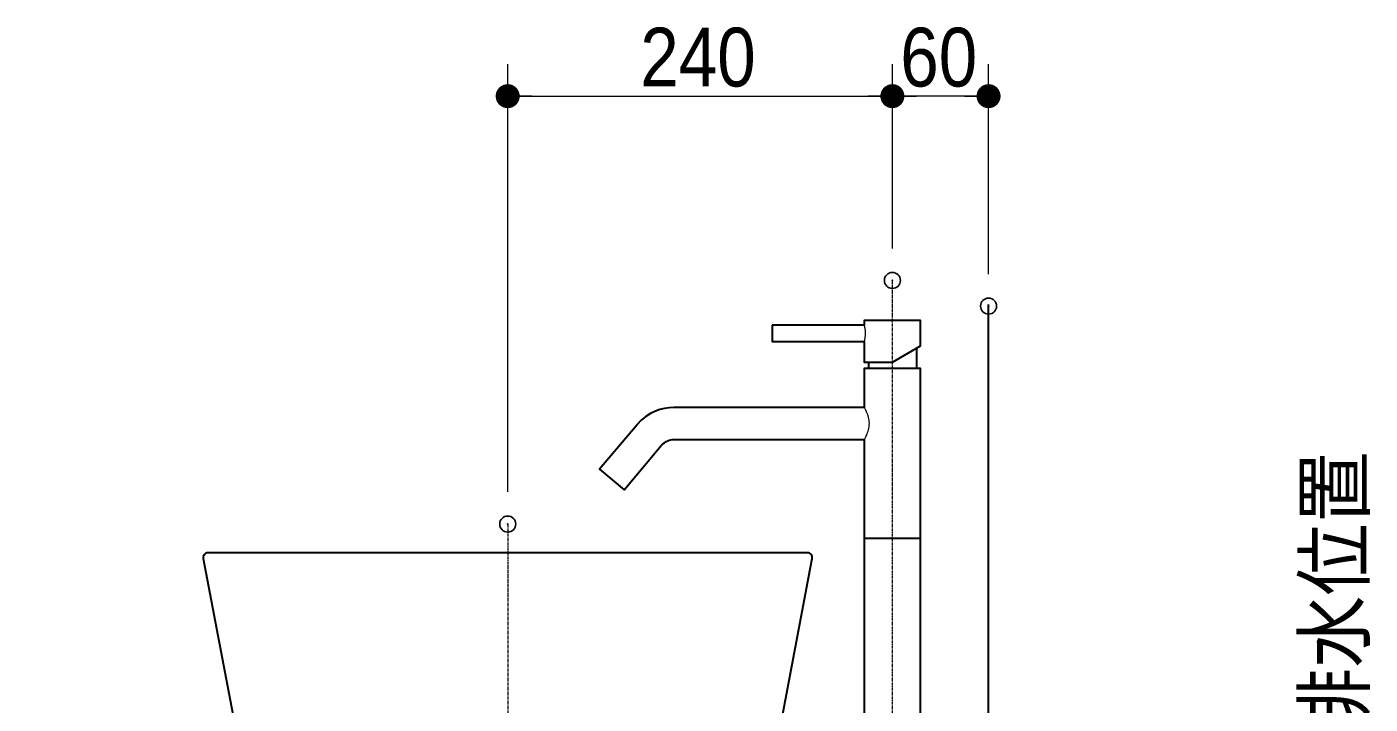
# Model space of a CAD drawing. Units: millimetres, scale not verified. Extents: x -6062 to 6062, y -3045 to 3045.
# Drawn here: x -1318 to -479, y -1319 to -897 of the extents above; entities that cross this region are included whole.
import ezdxf
from ezdxf.enums import TextEntityAlignment as Align

# ---------------------------------------------------------------- set-up
doc = ezdxf.new("R2010")
doc.units = ezdxf.units.MM
doc.header["$LTSCALE"] = 20
doc.header["$PDMODE"] = 32
doc.header["$PDSIZE"] = 10
doc.linetypes.add('USER1', pattern=[1.11, 0.71, -0.4])
doc.linetypes.add('USER2', pattern=[2.91, 1.76, -0.4, 0.35, -0.4])
for name, color, linetype, lineweight in [('0-1_2寸法-2', 7, 'Continuous', 15), ('0-2_0', 7, 'Continuous', 25), ('0-4_2寸法-1', 7, 'Continuous', 15), ('0-5_5ボウル・キャビネット', 7, 'Continuous', 15), ('0-7_4給排水', 7, 'Continuous', 30)]:
    doc.layers.add(name, color=color, linetype=linetype, lineweight=lineweight)
doc.layers.add('0-3_Defpoints', color=7, linetype='Continuous')
doc.styles.add('ＭＳ Ｐゴシック', font='')
doc.styles.get('ＭＳ Ｐゴシック').set_extended_font_data('MS PGothic')

# ---------------------------------------------------------------- blocks, each defined once
blk = doc.blocks.new('_Dot')
at = {"layer": '0-2_0'}
blk.add_line((-10, 0), (-20, 0), dxfattribs=at)
for points in [[(0, 0), (-10, 0), (-9.92, 1.25)], [(0, 0), (-9.92, -1.25), (-10, 0)], [(0, 0), (-9.92, 1.25), (-9.69, 2.49)], [(0, 0), (-9.69, -2.49), (-9.92, -1.25)], [(0, 0), (-9.69, 2.49), (-9.3, 3.68)], [(0, 0), (-9.3, -3.68), (-9.69, -2.49)], [(0, 0), (-9.3, 3.68), (-8.76, 4.82)], [(0, 0), (-8.76, -4.82), (-9.3, -3.68)], [(0, 0), (-8.76, 4.82), (-8.09, 5.88)], [(0, 0), (-8.09, -5.88), (-8.76, -4.82)], [(0, 0), (-8.09, 5.88), (-7.29, 6.85)], [(0, 0), (-7.29, -6.85), (-8.09, -5.88)], [(0, 0), (-7.29, 6.85), (-6.37, 7.71)], [(0, 0), (-6.37, -7.71), (-7.29, -6.85)], [(0, 0), (-6.37, 7.71), (-5.36, 8.44)], [(0, 0), (-5.36, -8.44), (-6.37, -7.71)], [(0, 0), (-5.36, 8.44), (-4.26, 9.05)], [(0, 0), (-4.26, -9.05), (-5.36, -8.44)], [(0, 0), (-4.26, 9.05), (-3.09, 9.51)], [(0, 0), (-3.09, -9.51), (-4.26, -9.05)], [(0, 0), (-3.09, 9.51), (-1.87, 9.82)], [(0, 0), (-1.87, -9.82), (-3.09, -9.51)], [(0, 0), (-1.87, 9.82), (-0.63, 9.98)], [(0, 0), (-0.63, -9.98), (-1.87, -9.82)], [(0, 0), (-0.63, 9.98), (0.63, 9.98)], [(0, 0), (0.63, -9.98), (-0.63, -9.98)], [(0, 0), (0.63, 9.98), (1.87, 9.82)], [(0, 0), (1.87, 9.82), (3.09, 9.51)], [(0, 0), (3.09, 9.51), (4.26, 9.05)], [(0, 0), (4.26, 9.05), (5.36, 8.44)], [(0, 0), (5.36, 8.44), (6.37, 7.71)], [(0, 0), (6.37, 7.71), (7.29, 6.85)], [(0, 0), (7.29, 6.85), (8.09, 5.88)], [(0, 0), (8.09, 5.88), (8.76, 4.82)], [(0, 0), (8.76, 4.82), (9.3, 3.68)], [(0, 0), (9.3, 3.68), (9.69, 2.49)], [(0, 0), (9.69, 2.49), (9.92, 1.25)], [(0, 0), (9.92, 1.25), (10, 0)], [(0, 0), (1.87, -9.82), (0.63, -9.98)], [(0, 0), (3.09, -9.51), (1.87, -9.82)], [(0, 0), (4.26, -9.05), (3.09, -9.51)], [(0, 0), (5.36, -8.44), (4.26, -9.05)], [(0, 0), (6.37, -7.71), (5.36, -8.44)], [(0, 0), (7.29, -6.85), (6.37, -7.71)], [(0, 0), (8.09, -5.88), (7.29, -6.85)], [(0, 0), (8.76, -4.82), (8.09, -5.88)], [(0, 0), (9.3, -3.68), (8.76, -4.82)], [(0, 0), (9.69, -2.49), (9.3, -3.68)], [(0, 0), (9.92, -1.25), (9.69, -2.49)], [(0, 0), (10, 0), (9.92, -1.25)]]:
    blk.add_solid(points, dxfattribs=at)
blk = doc.blocks.new('グループ-60')
at = {"layer": '0-5_5ボウル・キャビネット', "lineweight": 30}
for p, q in [((11601, -24571.2), (12057.6, -26979.9)), ((19140, -24500), (11660, -24500)), ((18742.4, -26979.9), (19199, -24571.2))]:
    blk.add_line(p, q, dxfattribs=at)
at = {"layer": '0-5_5ボウル・キャビネット'}
blk.add_line((12650, -27500), (18150, -27500), dxfattribs=at)
at = {"layer": '0-5_5ボウル・キャビネット', "lineweight": 30}
blk.add_lwpolyline([(12630.7, -27498.3), (12650, -27500), (12650, -27600), (18150, -27600), (18150, -27500), (18169.3, -27498.3)], dxfattribs=at)
for centre, radius, start, end in [((11660, -24560), 60, 90, 190.73335), ((19140, -24560), 60, 349.26665, 90), ((12686.4, -26860.7), 640, 190.73335, 265), ((18113.6, -26860.7), 640, 275, 349.26665)]:
    blk.add_arc(centre, radius, start, end, dxfattribs=at)
blk = doc.blocks.new('グループ-61')
at = {"layer": '0-5_5ボウル・キャビネット', "linetype": 'USER1'}
blk.add_lwpolyline([(16150, -27091.1), (15900, -27240), (15900, -27600), (14900, -27600), (14900, -27240), (14650, -27091.1)], dxfattribs=at)
at = {"layer": '0-5_5ボウル・キャビネット'}
blk.add_blockref('グループ-60', (0, 0), dxfattribs=at)
blk = doc.blocks.new('グループ-63')
at = {"layer": '0-7_4給排水', "linetype": 'USER2', "lineweight": 15}
blk.add_line((15400, -24140), (15400, -32980), dxfattribs=at)
blk = doc.blocks.new('グループ-67')
at = {"layer": '0-7_4給排水', "linetype": 'USER2', "lineweight": 15}
blk.add_line((20200, -28600), (20200, -21100), dxfattribs=at)
at = {"layer": '0-7_4給排水'}
for p, q in [((20500, -21946.8), (20500, -22200)), ((19900, -22120), (19900, -22200)), ((20550, -24320), (19850, -24320))]:
    blk.add_line(p, q, dxfattribs=at)
blk.add_lwpolyline([(18700, -21660), (18700, -21860), (19850, -21860), (19850, -22120), (20200, -22120), (20549.9, -21918), (20550, -21600), (19850, -21600), (19850, -21660)], close=True, dxfattribs=at)
at = {"layer": '0-7_4給排水', "lineweight": 15}
for points in [[(19850, -21860), (19850.1, -21859.5), (19850.5, -21858.1), (19851.2, -21855.8), (19852, -21852.6), (19853.1, -21848.5), (19854.3, -21843.6), (19855.7, -21837.9), (19857.1, -21831.4), (19858.5, -21824.2), (19859.9, -21816.4), (19861.2, -21808), (19862.3, -21799.1), (19863.3, -21789.7), (19864, -21780), (19864.4, -21770.1), (19864.6, -21760), (19864.5, -21750.3), (19864, -21740.7), (19863.4, -21731.3), (19862.5, -21722.2), (19861.4, -21713.4), (19860.1, -21705.1), (19858.8, -21697.2), (19857.3, -21689.9), (19855.9, -21683.3), (19854.6, -21677.4), (19853.3, -21672.2), (19852.2, -21667.9), (19851.3, -21664.5), (19850.6, -21662), (19850.1, -21660.5), (19850, -21660)], [(19850, -23085.7), (19850.6, -23084.7), (19852.2, -23081.8), (19854.9, -23076.9), (19858.6, -23070.3), (19863, -23061.9), (19868.1, -23051.9), (19873.7, -23040.5), (19879.6, -23027.6), (19885.7, -23013.5), (19891.6, -22998.1), (19897.2, -22981.6), (19902.3, -22964.1), (19906.6, -22945.6), (19909.9, -22926.4), (19912, -22906.6), (19912.8, -22886.6), (19912.1, -22866.6), (19910.2, -22846.8), (19907, -22827.6), (19902.8, -22809.2), (19897.8, -22791.7), (19892.2, -22775.2), (19886.3, -22759.7), (19880.3, -22745.4), (19874.4, -22732.4), (19868.8, -22720.7), (19863.5, -22710.5), (19859, -22701.8), (19855.2, -22694.9), (19852.3, -22689.9), (19850.6, -22686.8), (19850, -22685.7)]]:
    blk.add_lwpolyline(points, dxfattribs=at)
at = {"layer": '0-7_4給排水'}
blk.add_lwpolyline([(20550, -27520), (20550, -22200), (19850, -22200), (19850, -22685.7), (17473.9, -22685.7), (17414.8, -22688.6), (17356.2, -22697.4), (17298.8, -22711.8), (17243.1, -22731.9), (17180.7, -22762.2), (17122.2, -22799.6), (17066.8, -22845), (17016, -22898), (17014.3, -22900), (16546.8, -23457.2), (16853.2, -23714.3), (17320.7, -23157.2), (17337.1, -23139.8), (17355.5, -23124.6), (17375.5, -23111.6), (17397, -23101.1), (17415.5, -23094.4), (17434.7, -23089.6), (17454.2, -23086.7), (17473.9, -23085.7), (19850, -23085.7), (19850, -27520)], dxfattribs=at)

msp = doc.modelspace()

# ---------------------------------------------------------------- linework, layer by layer
at = {"layer": '0-3_Defpoints'}
for p in [(-777.5, -940), (-777.5, -1055), (-717.5, -1071), (-1017.5, -1207)]:
    msp.add_point(p, dxfattribs=at)
at = {"layer": '0-4_2寸法-1'}
for p, q in [((-1017.5, -1187), (-1017.5, -920)), ((-777.5, -1035), (-777.5, -920)), ((-777.5, -1035), (-777.5, -920)), ((-717.5, -1051), (-717.5, -920)), ((-1002.49, -940), (-792.51, -940)), ((-732.51, -940), (-762.49, -940))]:
    msp.add_line(p, q, dxfattribs=at)
at = {"layer": '0-5_5ボウル・キャビネット', "lineweight": 30}
msp.add_lwpolyline([(-1317.5, -2070), (-717.5, -2070), (-717.5, -1070)], dxfattribs=at)

# ---------------------------------------------------------------- block references
at = {"layer": '0-4_2寸法-1', "xscale": 0.7503418, "yscale": 0.7503418, "rotation": 180}
for p in [(-1017.5, -940), (-777.5, -940)]:
    msp.add_blockref('_Dot', p, dxfattribs=at)
at = {"layer": '0-4_2寸法-1', "xscale": 0.7503418, "yscale": 0.7503418}
for p in [(-777.5, -940), (-717.5, -940)]:
    msp.add_blockref('_Dot', p, dxfattribs=at)
at = {"layer": '0-5_5ボウル・キャビネット', "xscale": 0.05, "yscale": 0.05}
msp.add_blockref('グループ-61', (-1787.5, 0), dxfattribs=at)
at = {"layer": '0-7_4給排水', "xscale": 0.05, "yscale": 0.05}
for name in ['グループ-67', 'グループ-63']:
    msp.add_blockref(name, (-1787.5, 0), dxfattribs=at)

# ---------------------------------------------------------------- texts
at = {"layer": '0-1_2寸法-2', "style": 'ＭＳ Ｐゴシック', "width": 0.9}
msp.add_text('Pトラップ排水位置', height=36.66, rotation=90, dxfattribs=at).set_placement((-472.48, -1550.42), align=Align.BOTTOM_LEFT)
at = {"layer": '0-4_2寸法-1', "style": 'ＭＳ Ｐゴシック', "width": 0.9}
for s, p in [('240', (-934.78, -944.96)), ('60', (-772.58, -944.96))]:
    msp.add_text(s, height=36.66, dxfattribs=at).set_placement(p, align=Align.BOTTOM_LEFT)

doc.saveas('drawing.dxf')
